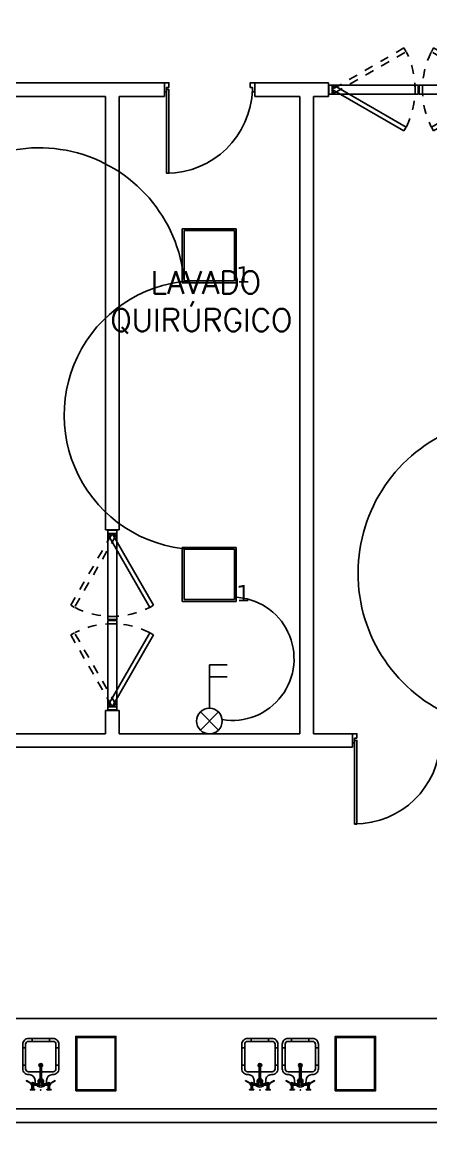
# Model space of a CAD drawing. Header units: metres. Extents: x -39 to 21688, y -24 to 9022.
# Drawn here: x 16.54 to 21.06, y -0.08 to 12.17 of the extents above; entities that cross this region are included whole.
import ezdxf

# ---------------------------------------------------------------- set-up
doc = ezdxf.new("R2010")
doc.units = ezdxf.units.M
doc.header["$MEASUREMENT"] = 0
doc.linetypes.add('HIDDEN2', pattern=[4.7625, 3.175, -1.5875])
doc.linetypes.add('HIDDEN4', pattern=[0.09375, 0.0625, -0.03125])
for name, color, linetype in [('AN-TEXTO', 3, 'Continuous'), ('AR-MOBILIRIO', 1, 'Continuous'), ('AR-MUROS', 6, 'Continuous'), ('AR-PUERTAS', 2, 'Continuous'), ('AR-VENTANAS', 2, 'Continuous'), ('E-quip', 2, 'Continuous'), ('MOBILIARIO', 42, 'Continuous')]:
    doc.layers.add(name, color=color, linetype=linetype)
doc.layers.add('DLX_TERR_LUM', color=7, linetype='Continuous', true_color=0xffd400)
doc.layers.add('DLX_TERR_LUMKEY_IDX', color=7, linetype='Continuous', true_color=0x969696)
doc.styles.add('REGULAR-2.5', font='romans.shx', dxfattribs={"height": 2.5})
doc.styles.add('TableTextStyle', font='')
doc.styles.get('TableTextStyle').set_extended_font_data('VERDANA.TTF')

# ---------------------------------------------------------------- blocks, each defined once
blk = doc.blocks.new('AR-PUERTA 1')
at = {"layer": 'AR-PUERTAS', "linetype": 'Continuous'}
for points in [[(0.954, 0.033), (0.954, 0.958), (0.929, 0.958), (0.929, 0.033)], [(0.004, 0.058), (0.004, 0.008), (0.029, 0.008), (0.029, -0.042), (-0.021, -0.042), (-0.021, 0.058)], [(0.929, 0.008), (0.929, -0.042), (0.979, -0.042), (0.979, 0.058), (0.954, 0.058), (0.954, 0.008)]]:
    blk.add_lwpolyline(points, close=True, dxfattribs=at)
blk.add_arc((0.954, 0.008), 0.949, 89.9989, 178.4932, dxfattribs=at)
blk = doc.blocks.new('A$C18344971')
at = {"layer": 'AR-MOBILIRIO', "color": 250}
for p, q in [((0.102, 0.523), (0.102, 0.566)), ((0.118, 0.523), (0.118, 0.566)), ((0.277, 0.518), (0.123, 0.518)), ((0.184, 0.502), (0.128, 0.502)), ((0.192, 0.494), (0.192, 0.298)), ((0.208, 0.494), (0.208, 0.298)), ((0.216, 0.502), (0.272, 0.502)), ((0.282, 0.523), (0.282, 0.566)), ((0.298, 0.523), (0.298, 0.566)), ((0.032, 0.296), (0, 0.296)), ((0.368, 0.296), (0.4, 0.296)), ((0.032, 0.104), (0, 0.104)), ((0.104, 0.032), (0.104, 0)), ((0.296, 0.032), (0.296, 0)), ((0.368, 0.104), (0.4, 0.104))]:
    blk.add_line(p, q, dxfattribs=at)
at = {"layer": 'AR-MOBILIRIO'}
for p, q in [((0.192, 0.368), (0.072, 0.368)), ((0.136, 0.474), (0.136, 0.464)), ((0.328, 0.368), (0.208, 0.368)), ((0.264, 0.474), (0.264, 0.464))]:
    blk.add_line(p, q, dxfattribs=at)
at = {"layer": 'AR-MOBILIRIO', "color": 250}
for points in [[(0.042, 0.465), (0.109, 0.504), (0.107, 0.507), (0.04, 0.468)], [(0.134, 0.57), (0.086, 0.57), (0.086, 0.566), (0.134, 0.566)], [(0.266, 0.57), (0.314, 0.57), (0.314, 0.566), (0.266, 0.566)], [(0.358, 0.465), (0.291, 0.504), (0.293, 0.507), (0.36, 0.468)]]:
    blk.add_lwpolyline(points, close=True, dxfattribs=at)
at = {"layer": 'AR-MOBILIRIO'}
for points in [[(0.328, 0.4), (0.336, 0.4, -0.414214), (0.4, 0.336), (0.4, 0.064, -0.414214), (0.336, 0), (0.064, 0, -0.414214), (0, 0.064), (0, 0.336, -0.414214), (0.064, 0.4), (0.072, 0.4)], [(0.328, 0.368), (0.336, 0.368, -0.414214), (0.368, 0.336), (0.368, 0.064, -0.414214), (0.336, 0.032), (0.064, 0.032, -0.414214), (0.032, 0.064), (0.032, 0.336, -0.414214), (0.064, 0.368), (0.072, 0.368)]]:
    blk.add_lwpolyline(points, format="xyb", dxfattribs=at)
at = {"layer": 'AR-MOBILIRIO', "color": 250}
for centre, radius, start, end in [((0.11, 0.506), 0.018, 217.6623, 202.3377), ((0.11, 0.506), 0.006, 233.5782, 186.4218), ((0.2, 0.474), 0.0298, 114.4436, 254.4122), ((0.2, 0.474), 0.0203, 113.185, 246.815), ((0.184, 0.494), 0.008, 0, 90), ((0.216, 0.494), 0.008, 90, 180), ((0.2, 0.474), 0.0298, 285.5878, 65.5564), ((0.2, 0.474), 0.0203, 293.185, 66.815), ((0.29, 0.506), 0.018, 337.6623, 322.3377), ((0.29, 0.506), 0.006, 353.5782, 306.4218), ((0.2, 0.298), 0.0203, 113.185, 66.815), ((0.2, 0.298), 0.012, 131.8103, 48.1897), ((0.2, 0.298), 0.008, 180, 0)]:
    blk.add_arc(centre, radius, start, end, dxfattribs=at)
at = {"layer": 'AR-MOBILIRIO'}
for centre, start, end in [((0.2, 0.474), 154.0555, 180), ((0.2, 0.474), 43.4325, 136.5675), ((0.2, 0.474), 0, 25.9445), ((0.072, 0.464), 270, 0), ((0.328, 0.464), 180, 270)]:
    blk.add_arc(centre, 0.064, start, end, dxfattribs=at)
blk.add_point((0.2, 0.57), dxfattribs=at)
blk = doc.blocks.new('AR-PUERTA DE DOBLE BATEO')
at = {"layer": 'AR-PUERTAS', "linetype": 'HIDDEN2'}
for p, q in [((-0.05, 0.953), (-0.05, 0.035)), ((0.05, 0.953), (0.05, 0.035)), ((-0.05, -0.965), (-0.05, -0.047)), ((0.05, -0.965), (0.05, -0.047))]:
    blk.add_line(p, q, dxfattribs=at)
at = {"layer": 'AR-PUERTAS'}
for points in [[(0.05, 0.988), (-0.05, 0.988), (-0.05, 0.953), (0.05, 0.953)], [(-0.04, 0.988), (-0.04, 0.994), (0.04, 0.994), (0.04, 0.988)], [(0.456, 0.158), (-0.002, 0.953), (-0.044, 0.929), (0.415, 0.134)], [(0.05, 0.035), (-0.05, 0.035), (-0.05, 0), (0.05, 0)], [(-0.04, -0.006), (-0.04, 0), (0.04, 0), (0.04, -0.006)], [(0.05, -0.047), (-0.05, -0.047), (-0.05, -0.012), (0.05, -0.012)], [(-0.04, -0.006), (-0.04, -0.012), (0.04, -0.012), (0.04, -0.006)], [(0.456, -0.17), (-0.002, -0.965), (-0.044, -0.941), (0.415, -0.146)], [(0.05, -1), (-0.05, -1), (-0.05, -0.965), (0.05, -0.965)], [(-0.04, -1), (-0.04, -1.006), (0.04, -1.006), (0.04, -1)]]:
    blk.add_lwpolyline(points, close=True, dxfattribs=at)
at = {"layer": 'AR-PUERTAS', "color": 1, "linetype": 'HIDDEN4'}
for points in [[(-0.461, 0.158), (-0.002, 0.953), (0.039, 0.929), (-0.42, 0.134)], [(-0.461, -0.17), (-0.002, -0.965), (0.039, -0.941), (-0.42, -0.146)]]:
    blk.add_lwpolyline(points, close=True, dxfattribs=at)
for centre, start, end in [((-0.002, 0.963), 243.6523, 296.3478), ((-0.002, -0.975), 63.6523, 116.3478)]:
    blk.add_arc(centre, 0.928, start, end, dxfattribs=at)
blk = doc.blocks.new('2P+LAMP')
at = {"ltscale": 8}
for p, q in [((0, 5.99), (0, 26.17)), ((0, 26.17), (8.22, 26.17)), ((0, 20.59), (8.22, 20.59)), ((-4.23, 4.23), (4.23, -4.23)), ((4.23, 4.23), (-4.23, -4.23))]:
    blk.add_line(p, q, dxfattribs=at)
blk.add_ellipse((0, 0), major_axis=(-4.23, 4.23), ratio=1, start_param=3.926991, end_param=10.210176, dxfattribs=at)

msp = doc.modelspace()

# ---------------------------------------------------------------- linework, layer by layer
at = {"layer": 'AR-MOBILIRIO'}
for points in [[(17.13043, 0.35084), (17.5754, 0.35084), (17.5754, 0.95084), (17.13043, 0.95084)], [(17.14043, 0.36084), (17.5654, 0.36084), (17.5654, 0.94084), (17.14043, 0.94084)], [(20.00281, 0.35084), (20.44778, 0.35084), (20.44778, 0.95084), (20.00281, 0.95084)], [(20.01281, 0.36084), (20.43778, 0.36084), (20.43778, 0.94084), (20.01281, 0.94084)]]:
    msp.add_lwpolyline(points, close=True, dxfattribs=at)
at = {"layer": 'AR-MUROS'}
for p, q in [((18.11076, 11.3501), (18.11076, 11.5001)), ((19.11076, 11.3501), (19.11076, 11.5001)), ((17.46076, 11.3501), (17.46076, 6.55729)), ((17.61076, 6.55729), (17.61076, 11.3501)), ((17.61076, 11.3501), (18.11076, 11.3501)), ((19.61076, 11.3501), (19.11076, 11.3501)), ((19.61076, 4.3001), (19.61076, 11.3501)), ((19.76076, 11.3501), (19.76076, 4.3001)), ((17.46076, 6.55729), (17.61076, 6.55729)), ((17.46076, 4.3001), (17.46076, 4.55729)), ((17.46076, 4.55729), (17.61076, 4.55729)), ((17.61076, 4.55729), (17.61076, 4.3001)), ((11.88671, 4.3001), (17.46076, 4.3001)), ((17.61076, 4.3001), (19.61076, 4.3001)), ((19.76076, 4.3001), (20.19187, 4.3001)), ((20.19187, 4.3001), (20.19187, 4.1501)), ((20.19187, 4.1501), (11.88671, 4.1501))]:
    msp.add_line(p, q, dxfattribs=at)
for points in [[(93.9396, 56.44698), (93.9396, 16.81643), (93.9396, 0.00044), (6, 0), (0, 0), (0, 12.40006), (0.15, 12.40006), (0.15, 11.5001)], [(17.46076, 11.3501), (12.75503, 11.3501), (12.75503, 11.5001), (18.11076, 11.5001)], [(19.76076, 11.3501), (19.92659, 11.3501), (19.92659, 11.5001), (19.11076, 11.5001)], [(55.36076, 0.15024), (6, 0.15), (0.15, 0.15), (0.15, 4.1501)], [(8.41078, 1.15001), (24.7688, 1.15001)]]:
    msp.add_lwpolyline(points, dxfattribs=at)
at = {"layer": 'AR-PUERTAS'}
msp.add_circle((22.62406, 27.62249), 40.08066, dxfattribs=at)
at = {"layer": 'AR-VENTANAS'}
for centre, radius, start, end in [((16.72448, 9.17111), 1.61054, 4.920847, 221.113502), ((18.48773, 7.82539), 1.48648, 86.598885, 266.781489), ((21.97214, 6.07615), 1.71808, 115.903707, 252.438803), ((18.86393, 5.12928), 0.68212, 260.451923, 88.138833)]:
    msp.add_arc(centre, radius, start, end, dxfattribs=at)
at = {"layer": 'DLX_TERR_LUM'}
for points in [[(18.90608, 9.88626, 0), (18.30908, 9.88626, 0)], [(18.30908, 9.88626, 0), (18.30908, 9.88626, 0)], [(18.30908, 9.88626, 0), (18.90608, 9.88626, 0)], [(18.30908, 9.88626, 0), (18.30908, 9.28926, 0)], [(18.30908, 9.28926, 0), (18.30908, 9.88626, 0)], [(18.30908, 9.88626, 0), (18.30908, 9.88626, 0)], [(18.30908, 9.28926, 0), (18.30908, 9.88626, 0)], [(18.30908, 9.88626, 0), (18.90608, 9.88626, 0)], [(18.90608, 9.88626, 0), (18.30908, 9.88626, 0)], [(18.30908, 9.88626, 0), (18.30908, 9.28926, 0)], [(18.88608, 9.86626, 0), (18.32908, 9.86626, 0)], [(18.32908, 9.86626, 0), (18.32908, 9.30926, 0)], [(18.32908, 9.30926, 0), (18.32908, 9.86626, 0)], [(18.32908, 9.86626, 0), (18.88608, 9.86626, 0)], [(18.88608, 9.30926, 0), (18.88608, 9.86626, 0)], [(18.88608, 9.86626, 0), (18.88608, 9.30926, 0)], [(18.90608, 9.28926, 0), (18.90608, 9.88626, 0)], [(18.90608, 9.88626, 0), (18.90608, 9.88626, 0)], [(18.90608, 9.88626, 0), (18.90608, 9.28926, 0)], [(18.90608, 9.88626, 0), (18.90608, 9.88626, 0)], [(18.90608, 9.88626, 0), (18.90608, 9.28926, 0)], [(18.90608, 9.28926, 0), (18.90608, 9.88626, 0)], [(18.30908, 9.28926, 0), (18.90608, 9.28926, 0)], [(18.90608, 9.28926, 0), (18.30908, 9.28926, 0)], [(18.30908, 9.28926, 0), (18.30908, 9.28926, 0)], [(18.30908, 9.28926, 0), (18.30908, 9.28926, 0)], [(18.90608, 9.28926, 0), (18.30908, 9.28926, 0)], [(18.30908, 9.28926, 0), (18.90608, 9.28926, 0)], [(18.32908, 9.30926, 0), (18.88608, 9.30926, 0)], [(18.88608, 9.30926, 0), (18.32908, 9.30926, 0)], [(18.90608, 9.28926, 0), (18.90608, 9.28926, 0)], [(18.90608, 9.28926, 0), (18.90608, 9.28926, 0)], [(18.90608, 6.36126, 0), (18.30908, 6.36126, 0)], [(18.30908, 6.36126, 0), (18.30908, 6.36126, 0)], [(18.30908, 6.36126, 0), (18.90608, 6.36126, 0)], [(18.30908, 6.36126, 0), (18.30908, 5.76426, 0)], [(18.30908, 5.76426, 0), (18.30908, 6.36126, 0)], [(18.30908, 6.36126, 0), (18.30908, 6.36126, 0)], [(18.30908, 5.76426, 0), (18.30908, 6.36126, 0)], [(18.30908, 6.36126, 0), (18.90608, 6.36126, 0)], [(18.90608, 6.36126, 0), (18.30908, 6.36126, 0)], [(18.30908, 6.36126, 0), (18.30908, 5.76426, 0)], [(18.88608, 6.34126, 0), (18.32908, 6.34126, 0)], [(18.32908, 6.34126, 0), (18.32908, 5.78426, 0)], [(18.32908, 5.78426, 0), (18.32908, 6.34126, 0)], [(18.32908, 6.34126, 0), (18.88608, 6.34126, 0)], [(18.88608, 5.78426, 0), (18.88608, 6.34126, 0)], [(18.88608, 6.34126, 0), (18.88608, 5.78426, 0)], [(18.90608, 5.76426, 0), (18.90608, 6.36126, 0)], [(18.90608, 6.36126, 0), (18.90608, 6.36126, 0)], [(18.90608, 6.36126, 0), (18.90608, 5.76426, 0)], [(18.90608, 6.36126, 0), (18.90608, 6.36126, 0)], [(18.90608, 6.36126, 0), (18.90608, 5.76426, 0)], [(18.90608, 5.76426, 0), (18.90608, 6.36126, 0)], [(18.30908, 5.76426, 0), (18.90608, 5.76426, 0)], [(18.90608, 5.76426, 0), (18.30908, 5.76426, 0)], [(18.30908, 5.76426, 0), (18.30908, 5.76426, 0)], [(18.30908, 5.76426, 0), (18.30908, 5.76426, 0)], [(18.90608, 5.76426, 0), (18.30908, 5.76426, 0)], [(18.30908, 5.76426, 0), (18.90608, 5.76426, 0)], [(18.32908, 5.78426, 0), (18.88608, 5.78426, 0)], [(18.88608, 5.78426, 0), (18.32908, 5.78426, 0)], [(18.90608, 5.76426, 0), (18.90608, 5.76426, 0)], [(18.90608, 5.76426, 0), (18.90608, 5.76426, 0)]]:
    msp.add_polyline3d(points, dxfattribs=at)

# ---------------------------------------------------------------- block references
at = {"layer": 'AR-MOBILIRIO', "xscale": -1, "rotation": 180}
for p in [(16.54308, 0.92902), (19.41546, 0.92902)]:
    msp.add_blockref('A$C18344971', p, dxfattribs=at)
at = {"layer": 'AR-MUROS', "rotation": 180}
for p in [(19.08994, 11.45846), (21.17105, 4.25846)]:
    msp.add_blockref('AR-PUERTA 1', p, dxfattribs=at)
at = {"layer": 'AR-PUERTAS'}
for p, rotation in [((20.93267, 11.4251), 270.0000135837768), ((17.53576, 5.56337), 1.358377682926622e-05)]:
    msp.add_blockref('AR-PUERTA DE DOBLE BATEO', p, dxfattribs=dict(at, rotation=rotation))
at = {"layer": 'E-quip', "xscale": 0.02374750326240379, "yscale": 0.02374750326240379, "zscale": 0.02374750326240379}
msp.add_blockref('2P+LAMP', (18.60949, 4.44036), dxfattribs=at)
at = {"layer": 'MOBILIARIO', "rotation": 180}
msp.add_blockref('A$C18344971', (19.36821, 0.92902), dxfattribs=at)

# ---------------------------------------------------------------- texts
at = {"layer": 'AN-TEXTO', "insert": (17.91604, 9.41793), "char_height": 0.25, "attachment_point": 1, "style": 'REGULAR-2.5'}
msp.add_mtext_dynamic_manual_height_columns('\\pi0.04342;LAVADO\\P\\pi-0.40301;QUIRÚRGICO', width=1.3606531, gutter_width=1.25, heights=[0], dxfattribs=at)
at = {"layer": 'DLX_TERR_LUMKEY_IDX', "style": 'TableTextStyle'}
for p in [(18.90608, 9.28926), (18.90608, 5.76426)]:
    msp.add_text('1', height=0.18, dxfattribs=at).set_placement(p)

doc.saveas('drawing.dxf')
